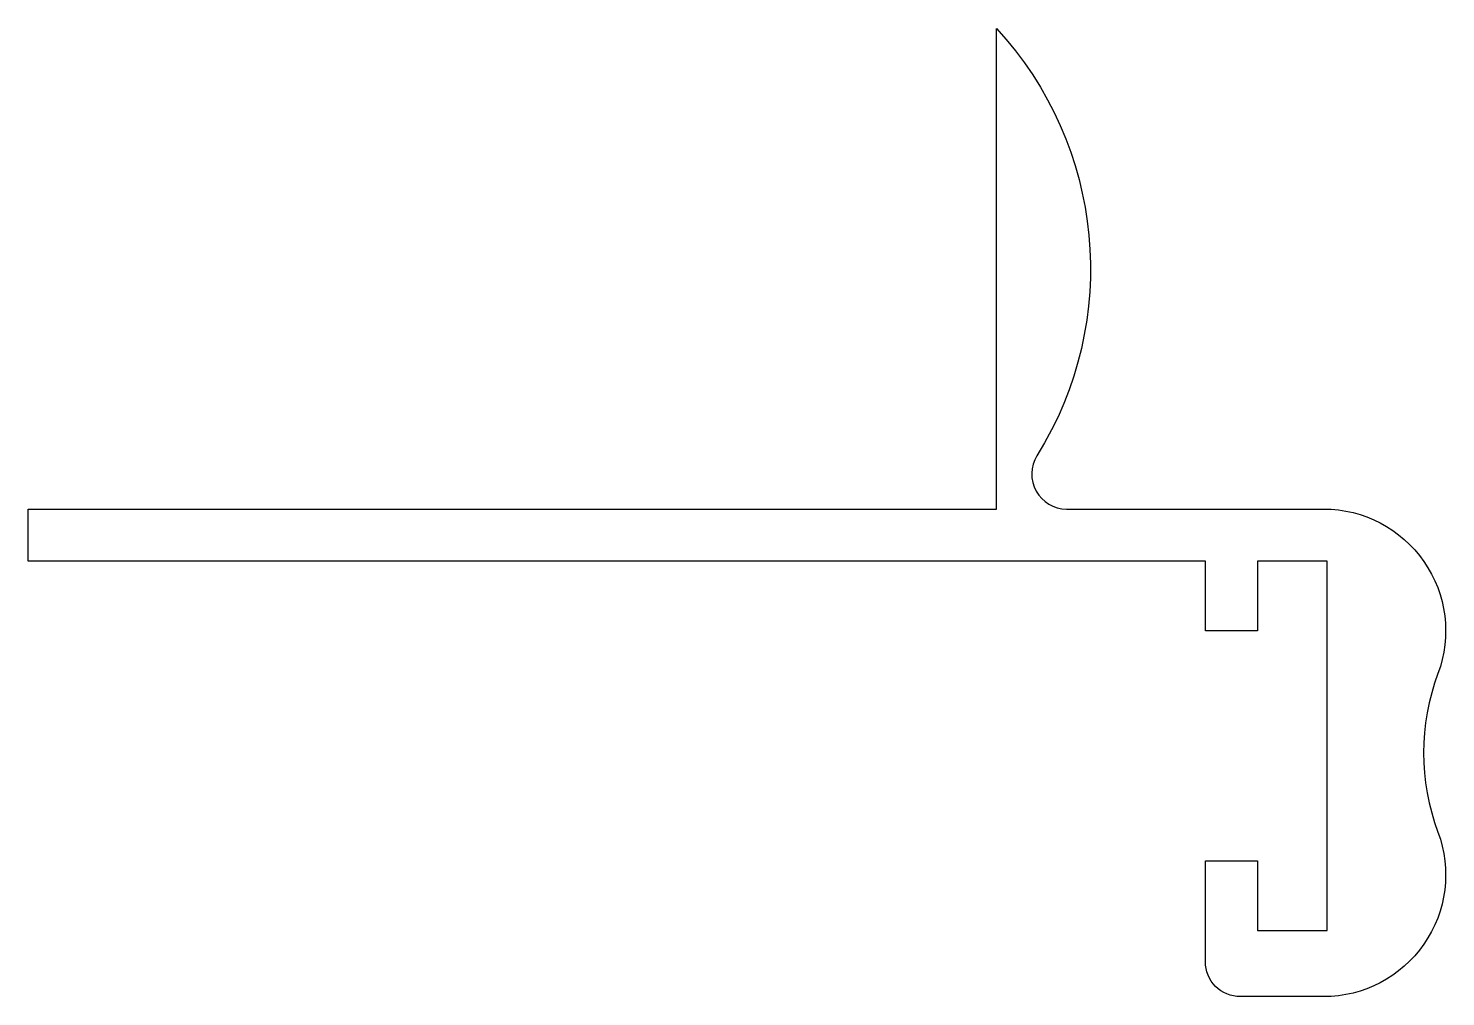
# Model space of a CAD drawing. Extents: x 153.9 to 194.6, y 210.7 to 238.5.
import ezdxf

# ---------------------------------------------------------------- set-up
doc = ezdxf.new("R2010")
doc.units = 0
doc.layers.add('ANA', color=220, linetype='CONTINUOUS')

msp = doc.modelspace()

# ---------------------------------------------------------------- linework, layer by layer
at = {"layer": 'ANA', "color": 0}
msp.add_lwpolyline([(187.713, 211.652), (187.713, 214.552), (189.213, 214.552), (189.213, 212.552), (191.213, 212.552), (191.213, 223.152), (189.213, 223.152), (189.213, 221.152), (187.713, 221.152), (187.713, 223.152), (153.913, 223.152), (153.913, 224.652), (181.713, 224.652), (181.713, 238.452, -0.337683), (182.878, 226.18, 0.588426), (183.727, 224.652), (191.113, 224.652, -0.523273), (194.392, 219.927, 0.180715), (194.392, 215.377, -0.523273), (191.113, 210.652), (188.713, 210.652, -0.414214)], format="xyb", close=True, dxfattribs=at)

doc.saveas('drawing.dxf')
